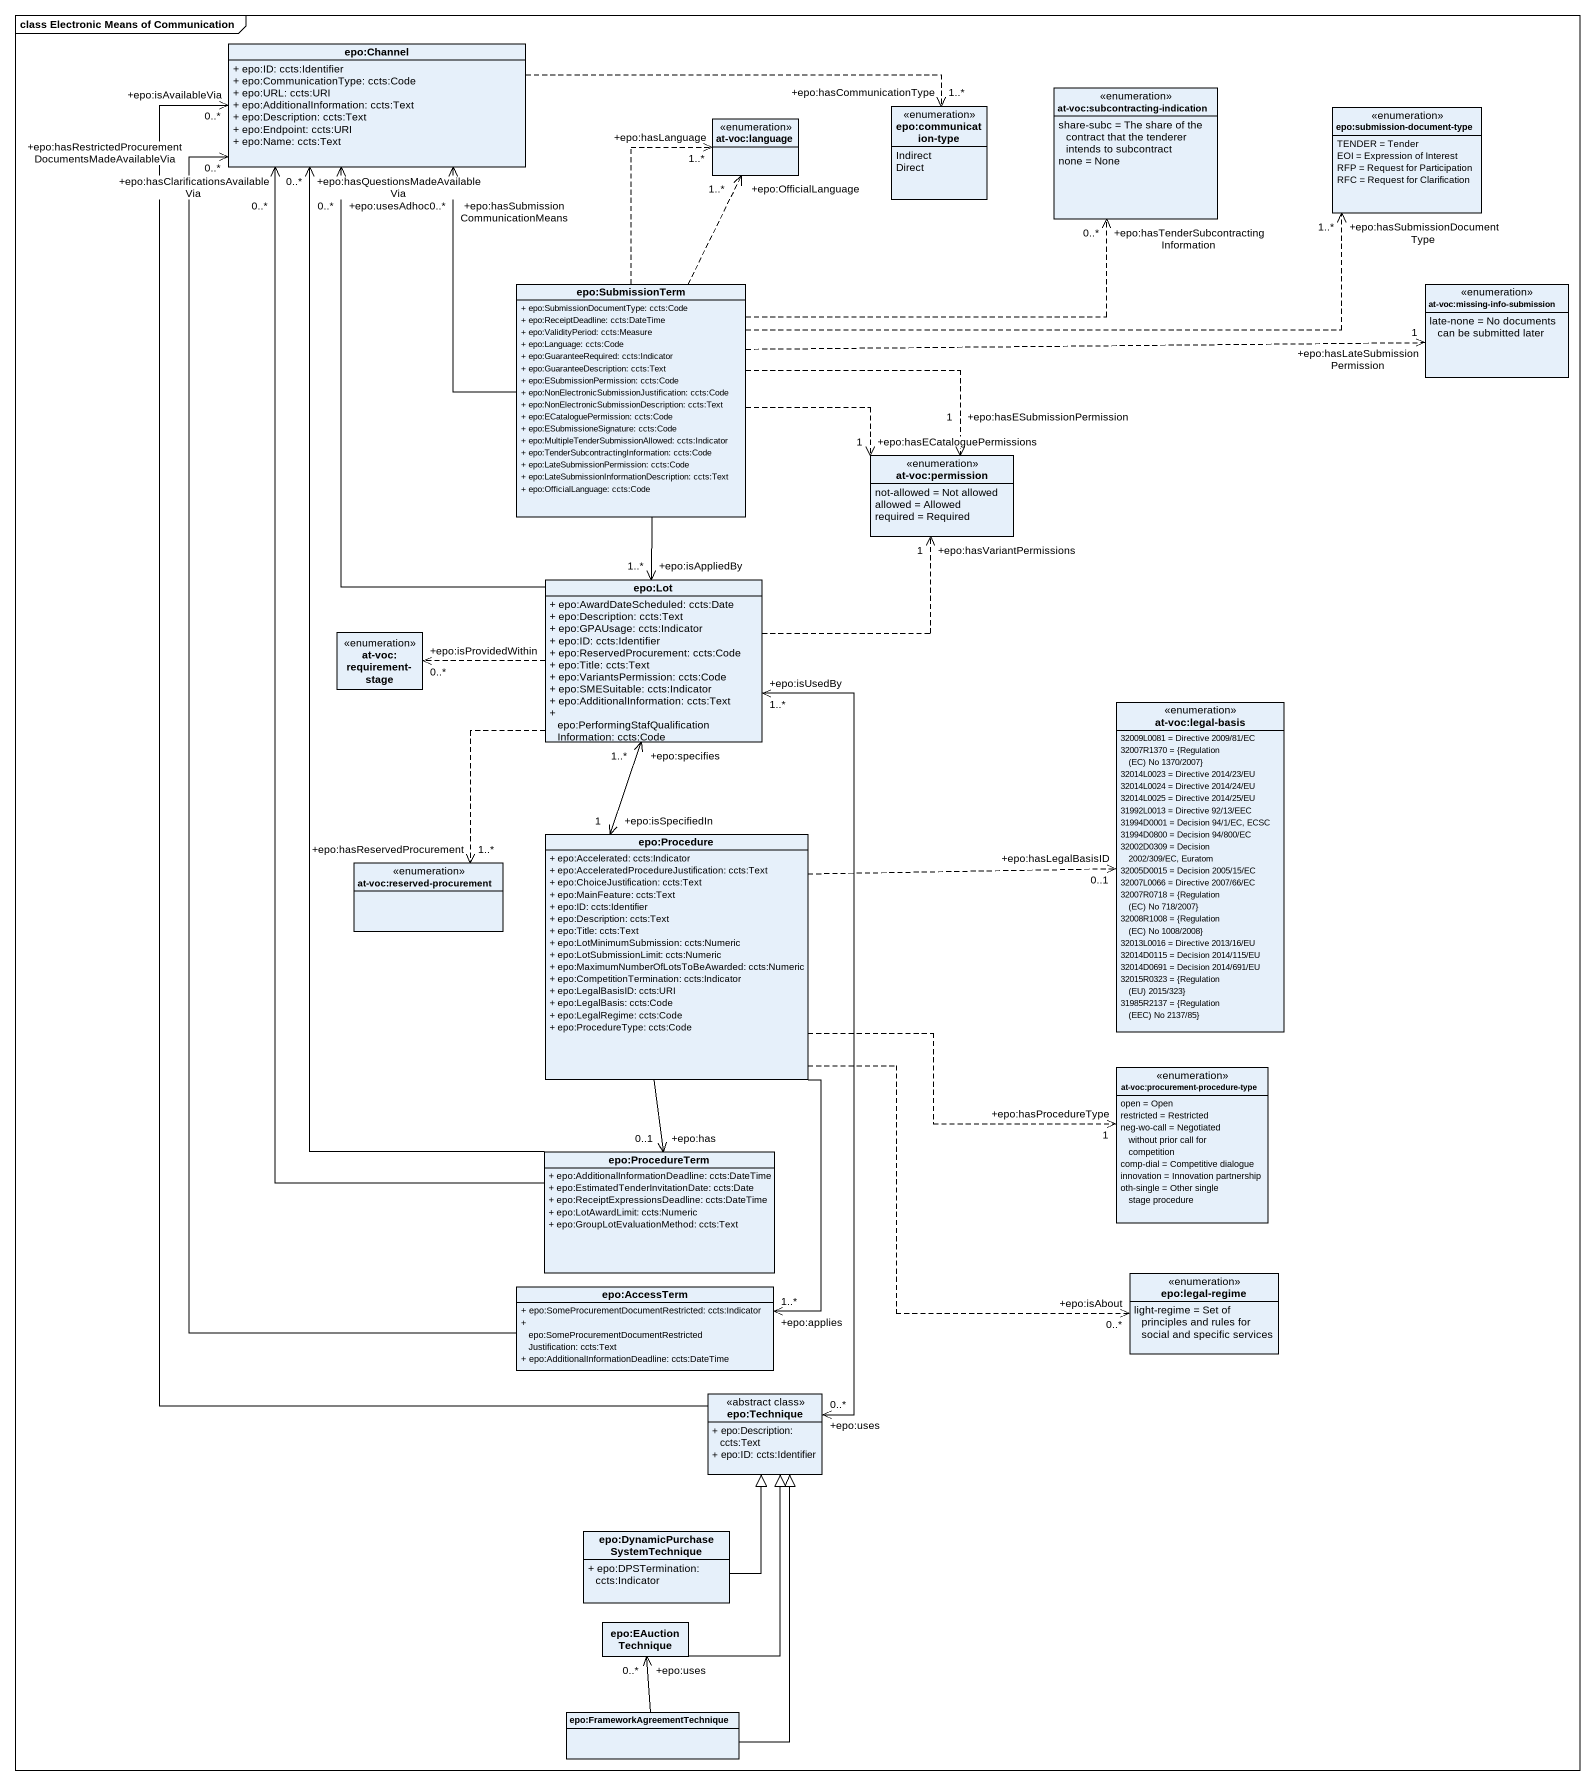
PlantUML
@startuml
mainframe class Electronic Means of Communication
hide circle
hide empty members
skinparam classAttributeIconSize 0
class "epo:Channel" as epo_Channel {
  + epo:ID: ccts:Identifier
  + epo:CommunicationType: ccts:Code
  + epo:URL: ccts:URI
  + epo:AdditionalInformation: ccts:Text
  + epo:Description: ccts:Text
  + epo:Endpoint: ccts:URI
  + epo:Name: ccts:Text
}
enum "at-voc:subcontracting-indication" as at_voc_subcontracting {
  share-subc = The share of the contract that the tenderer intends to subcontract
  none = None
}
enum "at-voc:language" as at_voc_language
enum "epo:communication-type" as epo_communication_type {
  Indirect
  Direct
}
enum "epo:submission-document-type" as epo_submission_document_type {
  TENDER = Tender
  EOI = Expression of Interest
  RFP = Request for Participation
  RFC = Request for Clarification
}
class "epo:SubmissionTerm" as epo_SubmissionTerm {
  + epo:SubmissionDocumentType: ccts:Code
  + epo:ReceiptDeadline: ccts:DateTime
  + epo:ValidityPeriod: ccts:Measure
  + epo:Language: ccts:Code
  + epo:GuaranteeRequired: ccts:Indicator
  + epo:GuaranteeDescription: ccts:Text
  + epo:ESubmissionPermission: ccts:Code
  + epo:NonElectronicSubmissionJustification: ccts:Code
  + epo:NonElectronicSubmissionDescription: ccts:Text
  + epo:ECataloguePermission: ccts:Code
  + epo:ESubmissioneSignature: ccts:Code
  + epo:MultipleTenderSubmissionAllowed: ccts:Indicator
  + epo:TenderSubcontractingInformation: ccts:Code
  + epo:LateSubmissionPermission: ccts:Code
  + epo:LateSubmissionInformationDescription: ccts:Text
  + epo:OfficialLanguage: ccts:Code
}
enum "at-voc:missing-info-submission" as at_voc_missing_info {
  late-none = No documents can be submitted later
}
enum "at-voc:permission" as at_voc_permission {
  not-allowed = Not allowed
  allowed = Allowed
  required = Required
}
class "epo:Lot" as epo_Lot {
  + epo:AwardDateScheduled: ccts:Date
  + epo:Description: ccts:Text
  + epo:GPAUsage: ccts:Indicator
  + epo:ID: ccts:Identifier
  + epo:ReservedProcurement: ccts:Code
  + epo:Title: ccts:Text
  + epo:VariantsPermission: ccts:Code
  + epo:SMESuitable: ccts:Indicator
  + epo:AdditionalInformation: ccts:Text
  + epo:PerformingStafQualificationInformation: ccts:Code
}
enum "at-voc:requirement-stage" as at_voc_requirement_stage
enum "at-voc:legal-basis" as at_voc_legal_basis {
  32009L0081 = Directive 2009/81/EC
  {field} 32007R1370 = {Regulation (EC) No 1370/2007}
  32014L0023 = Directive 2014/23/EU
  32014L0024 = Directive 2014/24/EU
  32014L0025 = Directive 2014/25/EU
  31992L0013 = Directive 92/13/EEC
  31994D0001 = Decision 94/1/EC, ECSC
  31994D0800 = Decision 94/800/EC
  32002D0309 = Decision 2002/309/EC, Euratom
  32005D0015 = Decision 2005/15/EC
  32007L0066 = Directive 2007/66/EC
  {field} 32007R0718 = {Regulation (EC) No 718/2007}
  {field} 32008R1008 = {Regulation (EC) No 1008/2008}
  32013L0016 = Directive 2013/16/EU
  32014D0115 = Decision 2014/115/EU
  32014D0691 = Decision 2014/691/EU
  {field} 32015R0323 = {Regulation (EU) 2015/323}
  {field} 31985R2137 = {Regulation (EEC) No 2137/85}
}
enum "at-voc:reserved-procurement" as at_voc_reserved_procurement
class "epo:Procedure" as epo_Procedure {
  + epo:Accelerated: ccts:Indicator
  + epo:AcceleratedProcedureJustification: ccts:Text
  + epo:ChoiceJustification: ccts:Text
  + epo:MainFeature: ccts:Text
  + epo:ID: ccts:Identifier
  + epo:Description: ccts:Text
  + epo:Title: ccts:Text
  + epo:LotMinimumSubmission: ccts:Numeric
  + epo:LotSubmissionLimit: ccts:Numeric
  + epo:MaximumNumberOfLotsToBeAwarded: ccts:Numeric
  + epo:CompetitionTermination: ccts:Indicator
  + epo:LegalBasisID: ccts:URI
  + epo:LegalBasis: ccts:Code
  + epo:LegalRegime: ccts:Code
  + epo:ProcedureType: ccts:Code
}
enum "at-voc:procurement-procedure-type" as at_voc_procurement {
  open = Open
  restricted = Restricted
  neg-wo-call = Negotiated without prior call for competition
  comp-dial = Competitive dialogue
  innovation = Innovation partnership
  oth-single = Other single stage procedure
}
class "epo:ProcedureTerm" as epo_ProcedureTerm {
  + epo:AdditionalInformationDeadline: ccts:DateTime
  + epo:EstimatedTenderInvitationDate: ccts:Date
  + epo:ReceiptExpressionsDeadline: ccts:DateTime
  + epo:LotAwardLimit: ccts:Numeric
  + epo:GroupLotEvaluationMethod: ccts:Text
}
class "epo:AccessTerm" as epo_AccessTerm {
  + epo:SomeProcurementDocumentRestricted: ccts:Indicator
  + epo:SomeProcurementDocumentRestrictedJustification: ccts:Text
  + epo:AdditionalInformationDeadline: ccts:DateTime
}
enum "epo:legal-regime" as epo_legal_regime {
  light-regime = Set of principles and rules for social and specific services
}
class "epo:Technique" as epo_Technique <<abstract class>> {
  + epo:Description: ccts:Text
  + epo:ID: ccts:Identifier
}
class "epo:DynamicPurchaseSystemTechnique" as epo_DynamicPurchaseSystemTec {
  + epo:DPSTermination: ccts:Indicator
}
class "epo:EAuctionTechnique" as epo_EAuctionTechnique
class "epo:FrameworkAgreementTechnique" as epo_FrameworkAgreementTechni
epo_Channel .right.> "+epo:hasCommunicationType\n1..*" epo_communication_type
epo_SubmissionTerm -up-> "+epo:hasSubmissionCommunicationMeans\n0..*" epo_Channel
epo_SubmissionTerm .right.> "+epo:hasTenderSubcontractingInformation\n0..*" at_voc_subcontracting
epo_SubmissionTerm .up.> "+epo:OfficialLanguage\n1..*" at_voc_language
epo_SubmissionTerm .up.> "+epo:hasLanguage\n1..*" at_voc_language
epo_SubmissionTerm .right.> "+epo:hasSubmissionDocumentType\n1..*" epo_submission_document_type
epo_SubmissionTerm .right.> "+epo:hasLateSubmissionPermission\n1" at_voc_missing_info
epo_SubmissionTerm .right.> "+epo:hasECataloguePermissions\n1" at_voc_permission
epo_SubmissionTerm .right.> "+epo:hasESubmissionPermission\n1" at_voc_permission
epo_SubmissionTerm --> "+epo:isAppliedBy\n1..*" epo_Lot
epo_Lot -up-> "+epo:usesAdhoc\n0..*" epo_Channel
epo_Lot .right.> "+epo:hasVariantPermissions\n1" at_voc_permission
epo_Lot .left.> "+epo:isProvidedWithin\n0..*" at_voc_requirement_stage
epo_Lot ..> "+epo:hasReservedProcurement\n1..*" at_voc_reserved_procurement
epo_Procedure "+epo:isSpecifiedIn\n1" <-up-> "+epo:specifies\n1..*" epo_Lot
epo_Procedure .right.> "+epo:hasLegalBasisID\n0..1" at_voc_legal_basis
epo_Procedure .right.> "+epo:hasProcedureType\n1" at_voc_procurement
epo_Procedure --> "+epo:has\n0..1" epo_ProcedureTerm
epo_Procedure --> "+epo:applies\n1..*" epo_AccessTerm
epo_Procedure ..> "+epo:isAbout\n0..*" epo_legal_regime
epo_ProcedureTerm -up-> "+epo:hasQuestionsMadeAvailableVia\n0..*" epo_Channel
epo_ProcedureTerm -up-> "+epo:hasClarificationsAvailableVia\n0..*" epo_Channel
epo_AccessTerm -up-> "+epo:hasRestrictedProcurementDocumentsMadeAvailableVia\n0..*" epo_Channel
epo_Technique -up-> "+epo:isAvailableVia\n0..*" epo_Channel
epo_Technique "+epo:uses\n0..*" <-up-> "+epo:isUsedBy\n1..*" epo_Lot
epo_DynamicPurchaseSystemTec -up-|> epo_Technique
epo_EAuctionTechnique -up-|> epo_Technique
epo_FrameworkAgreementTechni -up-|> epo_Technique
epo_FrameworkAgreementTechni -up-> "+epo:uses\n0..*" epo_EAuctionTechnique
@enduml
